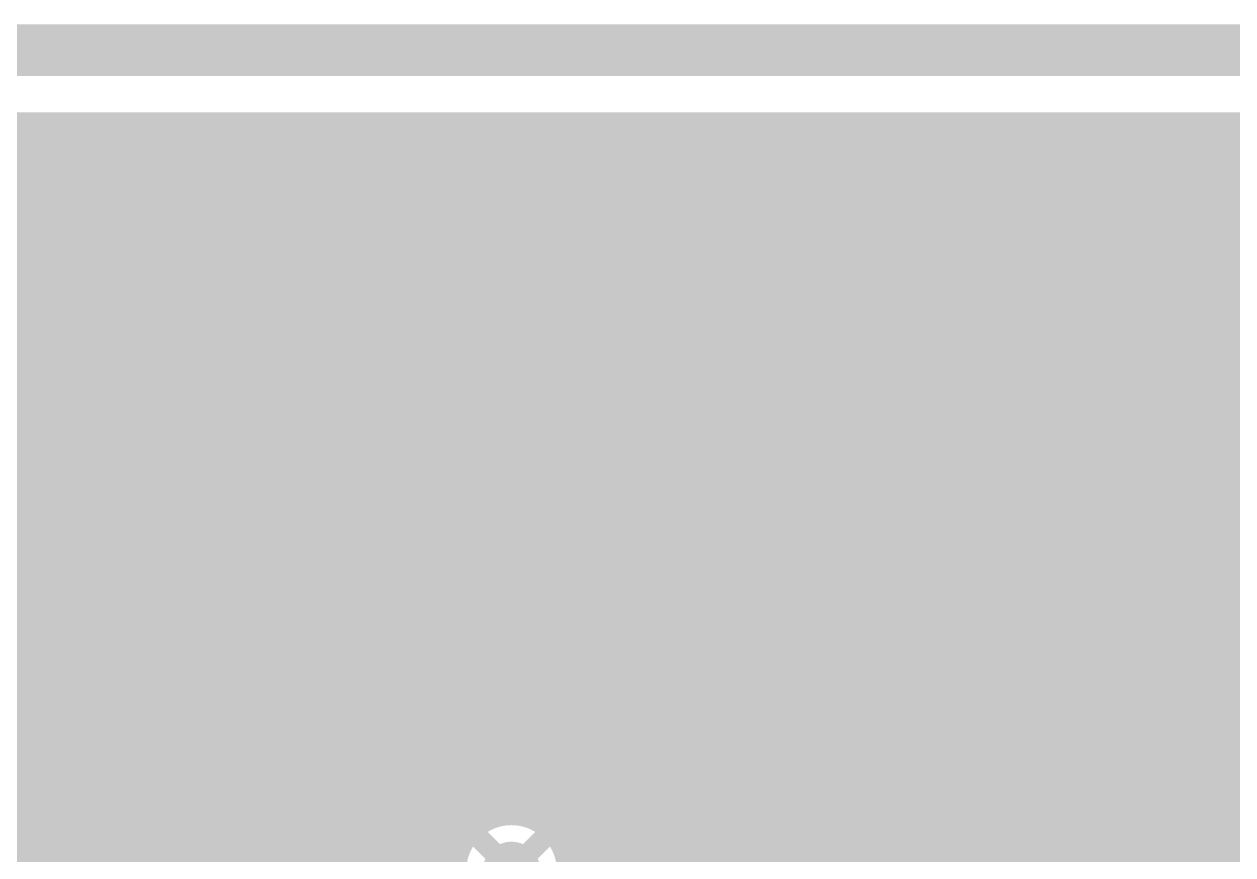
# Model space of a CAD drawing. Extents: x -5 to 112, y -62 to 71.
# Drawn here: x 28.33 to 43.12, y 61.28 to 71.44 of the extents above; entities that cross this region are included whole.
import ezdxf

# ---------------------------------------------------------------- set-up
doc = ezdxf.new("R2010")
doc.units = 0
doc.header["$MEASUREMENT"] = 0
doc.layers.get('0').update_dxf_attribs({"linetype": 'CONTINUOUS'})
for name, color, linetype in [('25-336-0_BOT', 7, 'CONTINUOUS'), ('25-336-0_DRD', 7, 'CONTINUOUS'), ('25-336-0_DRL', 2, 'CONTINUOUS'), ('25-336-0_IN1', 4, 'CONTINUOUS'), ('25-336-0_IN2', 3, 'CONTINUOUS'), ('25-336-0_SMT', 10, 'CONTINUOUS'), ('25-336-0_SPT', 14, 'CONTINUOUS'), ('25-336-0_SST', 9, 'CONTINUOUS'), ('25-336-0_TOP', 12, 'CONTINUOUS')]:
    doc.layers.add(name, color=color, linetype=linetype)

# ---------------------------------------------------------------- blocks, each defined once
blk = doc.blocks.new('ROUND_11')
at = {"const_width": 0.35052}
blk.add_lwpolyline([(-0.17526, 0, 1), (0.17526, 0, 1)], format="xyb", close=True, dxfattribs=at)
blk = doc.blocks.new('ROUND_68')
at = {"const_width": 0.35052}
blk.add_lwpolyline([(-0.17526, 0, 1), (0.17526, 0, 1)], format="xyb", close=True, dxfattribs=at)
blk = doc.blocks.new('RECTANGLE_2')
blk.add_solid([(0.4826, 0.4064), (0.4826, -0.4064), (-0.4826, 0.4064), (-0.4826, -0.4064)])
blk = doc.blocks.new('RECTANGLE_20')
blk.add_solid([(0.63627, 0.51308), (0.63627, -0.51308), (-0.63627, 0.51308), (-0.63627, -0.51308)])
blk = doc.blocks.new('RECTANGLE_41')
blk.add_solid([(0.508, 0.635), (0.508, -0.635), (-0.508, 0.635), (-0.508, -0.635)])

msp = doc.modelspace()

# ---------------------------------------------------------------- linework, layer by layer
at = {"layer": '25-336-0_BOT', "const_width": 0.254}
for points in [[(50.85588, 70.231), (-4.191, 70.231)], [(50.80508, 70.1802), (-4.191, 70.1802)], [(28.2702, 70.231), (28.2702, 55.92318)], [(28.4988, 70.231), (28.4988, 55.90032)], [(28.7274, 70.231), (28.7274, 55.78856)], [(28.956, 70.231), (28.956, 55.4863)], [(29.1846, 70.231), (29.1846, 54.4322)], [(29.4132, 70.231), (29.4132, 54.4322)], [(29.6418, 70.231), (29.6418, 54.4322)], [(29.8704, 70.231), (29.8704, 54.4322)], [(30.099, 70.231), (30.099, 54.4322)], [(30.3276, 70.231), (30.3276, 54.4322)], [(30.5562, 70.231), (30.5562, 54.4322)], [(30.7848, 70.231), (30.7848, 54.4322)], [(31.0134, 70.231), (31.0134, 54.4322)], [(31.242, 70.231), (31.242, 54.4322)], [(31.4706, 70.231), (31.4706, 54.4322)], [(31.6992, 70.231), (31.6992, 54.4322)], [(31.9278, 70.231), (31.9278, 54.4322)], [(32.1564, 70.231), (32.1564, 54.4322)], [(32.385, 70.231), (32.385, 54.4322)], [(32.6136, 70.231), (32.6136, 54.4322)], [(32.8422, 70.231), (32.8422, 54.4322)], [(33.0708, 70.231), (33.0708, 54.42966)], [(33.2994, 70.231), (33.2994, 54.33568)], [(33.528, 70.231), (33.528, 54.14772)], [(33.7566, 70.231), (33.7566, 61.50864)], [(33.9852, 70.231), (33.9852, 61.69406)], [(34.2138, 70.231), (34.2138, 61.76264)], [(34.4424, 70.231), (34.4424, 61.74994)], [(34.671, 70.231), (34.671, 61.65088)], [(34.8996, 70.231), (34.8996, 61.38672)], [(35.1282, 70.231), (35.1282, 34.4297)], [(35.3568, 70.231), (35.3568, 34.4297)], [(35.5854, 70.231), (35.5854, 38.80358)], [(35.814, 70.231), (35.814, 39.10584)], [(36.0426, 70.231), (36.0426, 39.2938)], [(36.2712, 70.231), (36.2712, 43.56608)], [(36.4998, 70.231), (36.4998, 43.77436)], [(36.7284, 70.231), (36.7284, 43.85056)], [(36.957, 70.231), (36.957, 43.84802)], [(37.1856, 70.231), (37.1856, 43.75912)], [(37.4142, 70.231), (37.4142, 43.6372)], [(37.6428, 70.231), (37.6428, 43.6372)], [(37.8714, 70.231), (37.8714, 43.6372)], [(38.1, 70.231), (38.1, 43.6372)], [(38.3286, 70.231), (38.3286, 43.6372)], [(38.5572, 70.231), (38.5572, 43.6372)], [(38.7858, 70.231), (38.7858, 43.60164)], [(39.0144, 70.231), (39.0144, 54.32552)], [(39.243, 70.231), (39.243, 57.66816)], [(39.4716, 70.231), (39.4716, 58.20664)], [(39.7002, 70.231), (39.7002, 58.39206)], [(39.9288, 70.231), (39.9288, 58.46064)], [(40.1574, 70.231), (40.1574, 58.44794)], [(40.386, 70.231), (40.386, 58.34888)], [(40.6146, 70.231), (40.6146, 58.08472)], [(40.8432, 70.231), (40.8432, 43.0022)], [(41.0718, 70.231), (41.0718, 43.0022)], [(41.3004, 70.231), (41.3004, 43.0022)], [(41.529, 70.231), (41.529, 43.75912)], [(41.7576, 70.231), (41.7576, 44.94276)], [(41.9862, 70.231), (41.9862, 45.17136)], [(42.2148, 70.231), (42.2148, 49.24298)], [(42.4434, 70.231), (42.4434, 56.54802)], [(42.672, 70.231), (42.672, 56.77916)], [(42.9006, 70.231), (42.9006, 57.00776)], [(43.1292, 70.231), (43.1292, 57.23636)], [(50.66792, 69.9516), (0.8382, 69.9516)], [(50.62728, 69.723), (1.5621, 69.723)], [(50.66792, 69.4944), (2.01676, 69.4944)], [(50.80508, 69.2658), (2.36474, 69.2658)], [(50.8508, 69.0372), (2.64922, 69.0372)], [(50.8508, 68.8086), (19.40052, 68.8086)], [(50.8508, 68.58), (19.55292, 68.58)], [(50.8508, 68.3514), (19.60118, 68.3514)], [(50.8508, 68.1228), (19.5707, 68.1228)], [(50.8508, 67.8942), (19.44878, 67.8942)], [(50.8508, 67.6656), (19.3802, 67.6656)], [(50.8508, 67.437), (19.3802, 67.437)], [(50.8508, 67.2084), (19.3802, 67.2084)], [(50.8508, 66.9798), (19.3802, 66.9798)], [(50.8508, 66.7512), (19.3802, 66.7512)], [(50.8508, 66.5226), (19.3802, 66.5226)], [(50.8508, 66.294), (19.3802, 66.294)], [(50.8508, 66.0654), (19.3802, 66.0654)], [(50.8508, 65.8368), (19.3802, 65.8368)], [(50.8508, 65.6082), (25.01392, 65.6082)], [(50.8508, 65.3796), (25.15108, 65.3796)], [(50.8508, 65.151), (25.19172, 65.151)], [(50.8508, 64.9224), (25.15108, 64.9224)], [(50.8508, 64.6938), (25.01392, 64.6938)], [(50.8508, 64.4652), (24.9682, 64.4652)], [(50.8508, 64.2366), (24.9682, 64.2366)], [(50.8508, 64.008), (24.9682, 64.008)], [(50.8508, 63.7794), (24.9682, 63.7794)], [(50.8508, 63.5508), (24.9682, 63.5508)], [(50.8508, 63.3222), (24.9682, 63.3222)], [(50.8508, 63.0936), (24.9682, 63.0936)], [(50.8508, 62.865), (24.9682, 62.865)], [(50.8508, 62.6364), (24.9682, 62.6364)], [(50.78222, 62.4078), (24.9682, 62.4078)], [(50.65776, 62.1792), (24.9682, 62.1792)], [(50.62728, 61.9506), (24.9682, 61.9506)], [(34.04616, 61.722), (24.9682, 61.722)], [(50.67808, 61.722), (34.5313, 61.722)], [(33.7439, 61.4934), (24.9682, 61.4934)], [(50.82794, 61.4934), (34.83356, 61.4934)], [(33.63214, 61.2648), (24.9682, 61.2648)], [(55.2958, 61.2648), (34.94532, 61.2648)]]:
    msp.add_lwpolyline(points, dxfattribs=at)
for points in [[(34.29, 61.76772, 0.4142136), (33.60928, 61.087)], [(34.97072, 61.087, 0.4142136), (34.29, 61.76772)]]:
    msp.add_lwpolyline(points, format="xyb", dxfattribs=at)
at = {"layer": '25-336-0_DRD'}
for points, const_width in [([(-5.08, 7.62), (-5.08, 71.12), (111.76, 71.12), (111.76, -5.08), (-5.08, -5.08), (-5.08, 7.62)], 0.635), ([(35.56, 62.357), (33.02, 59.817)], 0.254), ([(35.56, 59.817), (33.02, 62.357)], 0.254)]:
    msp.add_lwpolyline(points, dxfattribs=dict(at, const_width=const_width))
at = {"layer": '25-336-0_DRL', "const_width": 0.635}
msp.add_lwpolyline([(-5.08, 7.62), (-5.08, 71.12), (111.76, 71.12), (111.76, -5.08), (-5.08, -5.08), (-5.08, 7.62)], dxfattribs=at)
at = {"layer": '25-336-0_IN1', "const_width": 0.254}
for points in [[(50.63998, 69.85), (-3.937, 69.85)], [(28.2956, 69.85), (28.2956, 61.9252)], [(28.5242, 69.85), (28.5242, 61.9252)], [(28.7528, 69.85), (28.7528, 61.9252)], [(28.9814, 69.85), (28.9814, 61.9252)], [(29.21, 69.85), (29.21, 61.9252)], [(29.4386, 69.85), (29.4386, 61.9252)], [(29.6672, 69.85), (29.6672, 61.9252)], [(29.8958, 69.85), (29.8958, 61.9252)], [(30.1244, 69.85), (30.1244, 61.9252)], [(30.353, 69.85), (30.353, 61.9252)], [(30.5816, 69.85), (30.5816, 61.9252)], [(30.8102, 69.85), (30.8102, 61.9252)], [(31.0388, 69.85), (31.0388, 61.88964)], [(31.2674, 69.85), (31.2674, 61.67628)], [(31.496, 69.85), (31.496, 45.07992)], [(31.7246, 69.85), (31.7246, 45.12818)], [(31.9532, 69.85), (31.9532, 45.0977)], [(32.1818, 69.85), (32.1818, 44.97578)], [(32.4104, 69.85), (32.4104, 44.61002)], [(32.639, 69.85), (32.639, 50.9143)], [(32.8676, 69.85), (32.8676, 53.62702)], [(33.0962, 69.85), (33.0962, 53.99278)], [(33.3248, 69.85), (33.3248, 54.1147)], [(33.5534, 69.85), (33.5534, 54.14518)], [(33.782, 69.85), (33.782, 61.53912)], [(34.0106, 69.85), (34.0106, 61.70676)], [(34.2392, 69.85), (34.2392, 61.76518)], [(34.4678, 69.85), (34.4678, 61.74232)], [(34.6964, 69.85), (34.6964, 61.63056)], [(34.925, 69.85), (34.925, 61.3283)], [(35.1536, 69.85), (35.1536, 28.067)], [(35.3822, 69.85), (35.3822, 34.16808)], [(35.6108, 69.85), (35.6108, 38.84676)], [(35.8394, 69.85), (35.8394, 39.13124)], [(36.068, 69.85), (36.068, 39.30904)], [(36.2966, 69.85), (36.2966, 43.60164)], [(36.5252, 69.85), (36.5252, 43.78706)], [(36.7538, 69.85), (36.7538, 43.85564)], [(36.9824, 69.85), (36.9824, 43.84294)], [(37.211, 69.85), (37.211, 43.74388)], [(37.4396, 69.85), (37.4396, 43.47972)], [(37.6682, 69.85), (37.6682, 39.25824)], [(37.8968, 69.85), (37.8968, 39.0525)], [(38.1254, 69.85), (38.1254, 38.70452)], [(38.354, 69.85), (38.354, 28.56992)], [(38.5826, 69.85), (38.5826, 28.41752)], [(38.8112, 69.85), (38.8112, 28.067)], [(39.0398, 69.85), (39.0398, 54.35092)], [(39.2684, 69.85), (39.2684, 54.48808)], [(39.497, 69.85), (39.497, 58.23712)], [(39.7256, 69.85), (39.7256, 58.40476)], [(39.9542, 69.85), (39.9542, 58.46318)], [(40.1828, 69.85), (40.1828, 58.44032)], [(40.4114, 69.85), (40.4114, 58.32856)], [(40.64, 69.85), (40.64, 58.0263)], [(40.8686, 69.85), (40.8686, 28.067)], [(41.0972, 69.85), (41.0972, 28.067)], [(41.3258, 69.85), (41.3258, 28.067)], [(41.5544, 69.85), (41.5544, 43.78452)], [(41.783, 69.85), (41.783, 43.93692)], [(42.0116, 69.85), (42.0116, 43.98518)], [(42.2402, 69.85), (42.2402, 49.28108)], [(42.4688, 69.85), (42.4688, 49.48936)], [(42.6974, 69.85), (42.6974, 49.56556)], [(42.926, 69.85), (42.926, 49.56302)], [(43.1546, 69.85), (43.1546, 49.47412)], [(50.62728, 69.723), (-3.937, 69.723)], [(50.66792, 69.4944), (-3.937, 69.4944)], [(50.80508, 69.2658), (-3.937, 69.2658)], [(59.73064, 69.0372), (-3.937, 69.0372)], [(59.6519, 68.8086), (19.40052, 68.8086)], [(59.65698, 68.58), (19.55292, 68.58)], [(59.74588, 68.3514), (19.60118, 68.3514)], [(59.97702, 68.1228), (19.5707, 68.1228)], [(99.441, 67.8942), (19.44878, 67.8942)], [(83.86572, 67.6656), (19.08302, 67.6656)], [(83.5914, 67.437), (17.20596, 67.437)], [(83.43138, 67.2084), (17.20596, 67.2084)], [(83.33994, 66.9798), (17.20596, 66.9798)], [(83.29676, 66.7512), (17.20596, 66.7512)], [(83.30184, 66.5226), (17.20596, 66.5226)], [(83.3501, 66.294), (17.20596, 66.294)], [(83.4517, 66.0654), (17.20596, 66.0654)], [(83.62188, 65.8368), (16.67002, 65.8368)], [(83.92922, 65.6082), (25.01392, 65.6082)], [(99.441, 65.3796), (25.15108, 65.3796)], [(83.84286, 65.151), (25.19172, 65.151)], [(83.5787, 64.9224), (25.15108, 64.9224)], [(60.06338, 64.6938), (25.01392, 64.6938)], [(59.85764, 64.4652), (17.1704, 64.4652)], [(59.7789, 64.2366), (17.0942, 64.2366)], [(59.78398, 64.008), (16.96466, 64.008)], [(59.87288, 63.7794), (16.76146, 63.7794)], [(60.10402, 63.5508), (16.40586, 63.5508)], [(54.74208, 63.3222), (-3.937, 63.3222)], [(54.60492, 63.0936), (-3.937, 63.0936)], [(54.56428, 62.865), (-3.937, 62.865)], [(51.14544, 62.6364), (-3.937, 62.6364)], [(50.78222, 62.4078), (-3.937, 62.4078)], [(50.65776, 62.1792), (23.10892, 62.1792)], [(50.62728, 61.9506), (23.24608, 61.9506)], [(30.861, 61.9252), (23.2537, 61.9252)], [(34.04616, 61.722), (31.23946, 61.722)], [(50.67808, 61.722), (34.5313, 61.722)], [(30.861, 61.468), (23.23592, 61.468)], [(28.2702, 61.468), (28.2702, 45.55236)], [(28.4988, 61.468), (28.4988, 60.19292)], [(28.7274, 61.468), (28.7274, 60.33008)], [(28.956, 61.468), (28.956, 60.37072)], [(29.1846, 61.468), (29.1846, 60.33008)], [(29.4132, 61.468), (29.4132, 60.19292)], [(29.6418, 61.468), (29.6418, 41.021)], [(29.8704, 61.468), (29.8704, 41.95572)], [(30.099, 61.468), (30.099, 42.21988)], [(30.3276, 61.468), (30.3276, 56.73852)], [(30.5562, 61.468), (30.5562, 57.00268)], [(30.7848, 61.468), (30.7848, 57.10174)], [(30.861, 61.468), (30.861, 57.11444)], [(33.7439, 61.4934), (31.3182, 61.4934)], [(31.3182, 61.468), (31.3182, 44.97578)], [(50.82794, 61.4934), (34.83356, 61.4934)], [(30.861, 61.3664), (23.18512, 61.3664)], [(33.63214, 61.2648), (31.3182, 61.2648)], [(99.441, 61.2648), (34.94532, 61.2648)]]:
    msp.add_lwpolyline(points, dxfattribs=at)
for points in [[(31.3182, 61.468, 0.4142136), (30.861, 61.9252)], [(34.29, 61.76772, 0.4142136), (33.60928, 61.087)], [(34.97072, 61.087, 0.4142136), (34.29, 61.76772)]]:
    msp.add_lwpolyline(points, format="xyb", dxfattribs=at)
at = {"layer": '25-336-0_IN2', "const_width": 0.254}
for points in [[(50.63998, 69.85), (-3.937, 69.85)], [(28.2956, 69.85), (28.2956, 55.92318)], [(28.5242, 69.85), (28.5242, 55.8927)], [(28.7528, 69.85), (28.7528, 55.77078)], [(28.9814, 69.85), (28.9814, 55.40502)], [(29.21, 69.85), (29.21, 28.067)], [(29.4386, 69.85), (29.4386, 28.067)], [(29.6672, 69.85), (29.6672, 28.067)], [(29.8958, 69.85), (29.8958, 42.00398)], [(30.1244, 69.85), (30.1244, 42.23512)], [(30.353, 69.85), (30.353, 42.32402)], [(30.5816, 69.85), (30.5816, 42.32656)], [(30.8102, 69.85), (30.8102, 42.25036)], [(31.0388, 69.85), (31.0388, 42.04208)], [(31.2674, 69.85), (31.2674, 44.92752)], [(31.496, 69.85), (31.496, 45.07992)], [(31.7246, 69.85), (31.7246, 45.12818)], [(31.9532, 69.85), (31.9532, 45.0977)], [(32.1818, 69.85), (32.1818, 44.97578)], [(32.4104, 69.85), (32.4104, 44.61002)], [(32.639, 69.85), (32.639, 50.9143)], [(32.8676, 69.85), (32.8676, 53.62702)], [(33.0962, 69.85), (33.0962, 53.99278)], [(33.3248, 69.85), (33.3248, 54.1147)], [(33.5534, 69.85), (33.5534, 54.14518)], [(33.782, 69.85), (33.782, 61.53912)], [(34.0106, 69.85), (34.0106, 61.70676)], [(34.2392, 69.85), (34.2392, 61.76518)], [(34.4678, 69.85), (34.4678, 61.74232)], [(34.6964, 69.85), (34.6964, 61.63056)], [(34.925, 69.85), (34.925, 61.3283)], [(35.1536, 69.85), (35.1536, 28.067)], [(35.3822, 69.85), (35.3822, 34.16808)], [(35.6108, 69.85), (35.6108, 38.84676)], [(35.8394, 69.85), (35.8394, 39.13124)], [(36.068, 69.85), (36.068, 39.30904)], [(36.2966, 69.85), (36.2966, 43.60164)], [(36.5252, 69.85), (36.5252, 43.78706)], [(36.7538, 69.85), (36.7538, 43.85564)], [(36.9824, 69.85), (36.9824, 43.84294)], [(37.211, 69.85), (37.211, 43.74388)], [(37.4396, 69.85), (37.4396, 43.47972)], [(37.6682, 69.85), (37.6682, 39.25824)], [(37.8968, 69.85), (37.8968, 39.0525)], [(38.1254, 69.85), (38.1254, 38.70452)], [(38.354, 69.85), (38.354, 28.56992)], [(38.5826, 69.85), (38.5826, 28.41752)], [(38.8112, 69.85), (38.8112, 28.067)], [(39.0398, 69.85), (39.0398, 54.35092)], [(39.2684, 69.85), (39.2684, 54.48808)], [(39.497, 69.85), (39.497, 58.23712)], [(39.7256, 69.85), (39.7256, 58.40476)], [(39.9542, 69.85), (39.9542, 58.46318)], [(40.1828, 69.85), (40.1828, 58.44032)], [(40.4114, 69.85), (40.4114, 58.32856)], [(40.64, 69.85), (40.64, 58.0263)], [(40.8686, 69.85), (40.8686, 28.067)], [(41.0972, 69.85), (41.0972, 28.067)], [(41.3258, 69.85), (41.3258, 28.067)], [(41.5544, 69.85), (41.5544, 43.78452)], [(41.783, 69.85), (41.783, 43.93692)], [(42.0116, 69.85), (42.0116, 43.98518)], [(42.2402, 69.85), (42.2402, 49.28108)], [(42.4688, 69.85), (42.4688, 49.48936)], [(42.6974, 69.85), (42.6974, 49.56556)], [(42.926, 69.85), (42.926, 49.56302)], [(43.1546, 69.85), (43.1546, 49.47412)], [(50.62728, 69.723), (-3.937, 69.723)], [(50.66792, 69.4944), (-3.937, 69.4944)], [(50.80508, 69.2658), (-3.937, 69.2658)], [(59.73064, 69.0372), (-3.937, 69.0372)], [(59.6519, 68.8086), (19.40052, 68.8086)], [(59.65698, 68.58), (19.55292, 68.58)], [(59.74588, 68.3514), (19.60118, 68.3514)], [(59.97702, 68.1228), (19.5707, 68.1228)], [(99.441, 67.8942), (19.44878, 67.8942)], [(83.86572, 67.6656), (19.08302, 67.6656)], [(83.5914, 67.437), (17.20596, 67.437)], [(83.43138, 67.2084), (17.20596, 67.2084)], [(83.33994, 66.9798), (17.20596, 66.9798)], [(83.29676, 66.7512), (17.20596, 66.7512)], [(83.30184, 66.5226), (17.20596, 66.5226)], [(83.3501, 66.294), (17.20596, 66.294)], [(83.4517, 66.0654), (17.20596, 66.0654)], [(83.62188, 65.8368), (16.67002, 65.8368)], [(83.92922, 65.6082), (25.01392, 65.6082)], [(99.441, 65.3796), (25.15108, 65.3796)], [(83.84286, 65.151), (25.19172, 65.151)], [(83.5787, 64.9224), (25.15108, 64.9224)], [(60.06338, 64.6938), (25.01392, 64.6938)], [(59.85764, 64.4652), (17.1704, 64.4652)], [(59.7789, 64.2366), (17.0942, 64.2366)], [(59.78398, 64.008), (16.96466, 64.008)], [(59.87288, 63.7794), (16.76146, 63.7794)], [(60.10402, 63.5508), (16.40586, 63.5508)], [(54.74208, 63.3222), (-3.937, 63.3222)], [(54.60492, 63.0936), (-3.937, 63.0936)], [(54.56428, 62.865), (-3.937, 62.865)], [(51.14544, 62.6364), (-3.937, 62.6364)], [(50.78222, 62.4078), (-3.937, 62.4078)], [(50.65776, 62.1792), (23.10892, 62.1792)], [(50.62728, 61.9506), (23.24608, 61.9506)], [(34.04616, 61.722), (23.28672, 61.722)], [(50.67808, 61.722), (34.5313, 61.722)], [(33.7439, 61.4934), (23.24608, 61.4934)], [(50.82794, 61.4934), (34.83356, 61.4934)], [(33.63214, 61.2648), (23.10892, 61.2648)], [(99.441, 61.2648), (34.94532, 61.2648)]]:
    msp.add_lwpolyline(points, dxfattribs=at)
for points in [[(34.29, 61.76772, 0.4142136), (33.60928, 61.087)], [(34.97072, 61.087, 0.4142136), (34.29, 61.76772)]]:
    msp.add_lwpolyline(points, format="xyb", dxfattribs=at)
at = {"layer": '25-336-0_SST', "const_width": 0.1524}
for points in [[(27.9654, 69.90334), (27.9654, 69.54774), (28.13558, 69.42836), (28.30576, 69.42836), (28.4734, 69.54774), (28.4734, 69.90334), (27.4574, 69.90334)], [(32.4104, 70.03034), (32.4104, 69.67474), (32.58058, 69.55536), (32.75076, 69.55536), (32.9184, 69.67474), (32.9184, 70.03034), (31.9024, 70.03034)], [(36.8554, 70.03034), (36.8554, 69.67474), (37.02558, 69.55536), (37.19576, 69.55536), (37.3634, 69.67474), (37.3634, 70.03034), (36.3474, 70.03034)], [(41.1734, 70.03034), (41.1734, 69.67474), (41.34358, 69.55536), (41.51376, 69.55536), (41.6814, 69.67474), (41.6814, 70.03034), (40.6654, 70.03034)], [(29.90596, 69.60362), (29.90596, 69.24802), (30.24378, 69.13118), (30.58414, 69.13118), (30.92196, 69.24802), (30.92196, 69.60362)], [(32.4104, 69.73316), (31.9024, 69.55536)], [(34.22396, 69.73062), (34.22396, 69.37502), (34.56178, 69.25818), (34.90214, 69.25818), (35.23996, 69.37502), (35.23996, 69.73062)], [(34.22396, 69.6722), (35.23996, 69.6722)], [(36.8554, 69.73316), (36.3474, 69.55536)], [(38.92296, 69.60362), (38.92296, 69.24802), (39.26078, 69.13118), (39.60114, 69.13118), (39.93896, 69.24802), (39.93896, 69.60362)], [(41.1734, 69.73316), (40.6654, 69.55536)], [(43.11396, 69.60362), (43.11396, 69.24802), (43.45178, 69.13118), (43.79214, 69.13118), (44.12996, 69.24802), (44.12996, 69.60362)], [(29.90596, 69.5452), (30.92196, 69.5452)], [(38.92296, 69.5452), (39.93896, 69.5452)], [(43.11396, 69.5452), (44.12996, 69.5452)], [(32.07258, 69.19214), (31.9024, 69.13372), (31.9024, 68.77812), (32.07258, 68.71716), (32.4104, 68.71716), (32.58058, 68.83654), (32.58058, 69.19214), (32.9184, 69.19214), (32.9184, 68.71716)], [(36.51758, 69.19214), (36.3474, 69.13372), (36.3474, 68.77812), (36.51758, 68.71716), (36.8554, 68.71716), (37.02558, 68.83654), (37.02558, 69.19214), (37.3634, 69.19214), (37.3634, 68.71716)], [(40.83558, 69.19214), (40.6654, 69.13372), (40.6654, 68.77812), (40.83558, 68.71716), (41.1734, 68.71716), (41.34358, 68.83654), (41.34358, 69.19214), (41.6814, 69.19214), (41.6814, 68.71716)], [(27.62758, 69.06514), (27.4574, 69.00672), (27.4574, 68.65112), (27.62758, 68.59016), (27.9654, 68.59016), (28.13558, 68.70954), (28.13558, 69.06514), (28.4734, 69.06514), (28.4734, 68.59016)], [(34.22396, 68.4784), (34.22396, 68.89242), (35.23996, 68.89242)], [(29.90596, 68.3514), (29.90596, 68.76542), (30.92196, 68.76542)], [(38.92296, 68.3514), (38.92296, 68.76542), (39.93896, 68.76542)], [(43.11396, 68.3514), (43.11396, 68.76542), (44.12996, 68.76542)], [(32.07258, 68.35394), (31.9024, 68.23456), (31.9024, 67.99834), (32.07258, 67.87896), (32.24276, 67.87896), (32.58058, 68.11772), (32.9184, 67.87896), (32.9184, 68.35394)], [(36.68776, 67.87896), (36.68776, 68.35394), (37.3634, 68.11772), (37.3634, 67.99834), (36.3474, 67.99834)], [(40.83558, 68.35394), (40.6654, 68.29552), (40.6654, 67.93992), (40.83558, 67.87896), (41.1734, 67.87896), (41.34358, 67.99834), (41.34358, 68.35394), (41.6814, 68.35394), (41.6814, 67.87896)], [(34.39414, 68.11518), (34.22396, 68.05422), (34.22396, 67.69862), (34.39414, 67.6402), (34.73196, 67.6402), (34.90214, 67.75958), (34.90214, 68.11518), (35.23996, 68.11518), (35.23996, 67.6402)], [(27.4574, 67.99072), (28.4734, 67.99072), (28.30576, 68.10756)], [(30.24378, 67.5132), (30.24378, 67.98818), (30.92196, 67.74942), (30.92196, 67.63258), (29.90596, 67.63258)], [(39.43096, 67.92722), (39.43096, 67.57162), (39.26078, 67.5132), (39.09314, 67.5132), (38.92296, 67.57162), (38.92296, 67.92722), (39.09314, 67.98818), (39.26078, 67.98818), (39.93896, 67.74942)], [(43.11396, 67.8688), (44.12996, 67.5132), (44.12996, 67.98818)], [(27.1145, 67.5005), (27.1145, 64.5795), (28.7528, 64.5795), (28.7528, 67.5005), (27.1145, 67.5005)], [(31.5595, 67.5005), (31.5595, 64.5795), (33.1978, 64.5795), (33.1978, 67.5005), (31.5595, 67.5005)], [(36.0045, 67.5005), (36.0045, 64.5795), (37.6428, 64.5795), (37.6428, 67.5005), (36.0045, 67.5005)], [(40.4495, 67.5005), (40.4495, 64.5795), (42.0878, 64.5795), (42.0878, 67.5005), (40.4495, 67.5005)], [(31.115, 63.627), (29.845, 63.627), (29.591, 63.881), (29.591, 67.183), (31.369, 67.183), (31.369, 63.881), (31.115, 63.627)], [(35.56, 63.627), (34.29, 63.627), (34.036, 63.881), (34.036, 67.183), (35.814, 67.183), (35.814, 63.881), (35.56, 63.627)], [(40.005, 63.627), (38.735, 63.627), (38.481, 63.881), (38.481, 67.183), (40.259, 67.183), (40.259, 63.881), (40.005, 63.627)], [(44.45, 63.627), (43.18, 63.627), (42.926, 63.881), (42.926, 67.183), (44.704, 67.183), (44.704, 63.881), (44.45, 63.627)], [(31.369, 65.151), (29.591, 65.151)], [(35.814, 65.151), (34.036, 65.151)], [(40.259, 65.151), (38.481, 65.151)], [(44.704, 65.151), (42.926, 65.151)], [(28.22702, 63.90386), (28.58262, 63.90386), (28.64358, 63.73368), (28.64358, 63.56604), (28.58262, 63.39586), (28.22702, 63.39586), (28.1686, 63.56604), (28.1686, 63.73368), (28.40482, 64.41186)], [(24.638, 58.674), (28.702, 58.674), (28.702, 63.246), (26.924, 63.246), (26.67, 62.992), (26.416, 63.246), (24.638, 63.246), (24.638, 58.674)], [(29.083, 58.674), (33.147, 58.674), (33.147, 63.246), (31.369, 63.246), (31.115, 62.992), (30.861, 63.246), (29.083, 63.246), (29.083, 58.674)], [(33.528, 58.674), (37.592, 58.674), (37.592, 63.246), (35.814, 63.246), (35.56, 62.992), (35.306, 63.246), (33.528, 63.246), (33.528, 58.674)], [(37.973, 58.674), (42.037, 58.674), (42.037, 63.246), (40.259, 63.246), (40.005, 62.992), (39.751, 63.246), (37.973, 63.246), (37.973, 58.674)], [(42.418, 58.674), (46.482, 58.674), (46.482, 63.246), (44.704, 63.246), (44.45, 62.992), (44.196, 63.246), (42.418, 63.246), (42.418, 58.674)]]:
    msp.add_lwpolyline(points, dxfattribs=at)
at = {"layer": '25-336-0_TOP'}
for points, const_width in [([(18.923, 68.326), (19.431, 67.818), (26.416, 67.818), (28.067, 69.469), (51.054, 69.469), (51.308, 69.723)], 0.254), ([(27.94, 66.7512), (27.94, 68.199), (28.448, 68.707), (32.385, 68.707), (32.385, 66.7512)], 0.635), ([(32.385, 66.7512), (32.385, 68.707), (36.83, 68.707), (36.83, 66.7512)], 0.635), ([(36.83, 66.7512), (36.83, 68.707), (41.275, 68.707), (41.275, 66.7512)], 0.635), ([(41.275, 66.7512), (41.275, 68.707), (45.72, 68.707), (45.72, 66.7512)], 0.635), ([(28.7147, 68.0593), (28.5877, 67.92976)], 0.254), ([(31.7373, 68.0593), (28.7147, 68.0593)], 0.254), ([(28.7528, 68.0593), (28.7528, 61.4172)], 0.254), ([(28.9814, 68.0593), (28.9814, 61.4172)], 0.254), ([(29.21, 68.0593), (29.21, 61.33846)], 0.254), ([(29.4386, 68.0593), (29.4386, 61.12256)], 0.254), ([(29.6672, 68.0593), (29.6672, 67.26428)], 0.254), ([(29.8958, 68.0593), (29.8958, 67.26428)], 0.254), ([(30.1244, 68.0593), (30.1244, 67.26428)], 0.254), ([(30.353, 68.0593), (30.353, 67.26428)], 0.254), ([(30.5816, 68.0593), (30.5816, 67.26428)], 0.254), ([(30.8102, 68.0593), (30.8102, 67.26428)], 0.254), ([(31.0388, 68.0593), (31.0388, 67.26428)], 0.254), ([(31.2674, 68.0593), (31.2674, 67.26428)], 0.254), ([(31.496, 68.0593), (31.496, 66.5734)], 0.254), ([(31.7246, 68.0593), (31.7246, 67.4878)], 0.254), ([(31.7373, 68.0593), (31.7373, 67.4878)], 0.254), ([(33.0327, 68.0593), (33.0327, 67.4878)], 0.254), ([(33.0327, 68.0593), (33.0327, 67.4878)], 0.254), ([(36.1823, 68.0593), (33.0327, 68.0593)], 0.254), ([(33.0962, 68.0593), (33.0962, 67.4878)], 0.254), ([(33.3248, 68.0593), (33.3248, 57.54116)], 0.254), ([(33.5534, 68.0593), (33.5534, 58.5978)], 0.254), ([(33.782, 68.0593), (33.782, 61.53912)], 0.254), ([(34.0106, 68.0593), (34.0106, 67.26428)], 0.254), ([(34.2392, 68.0593), (34.2392, 67.26428)], 0.254), ([(34.4678, 68.0593), (34.4678, 67.26428)], 0.254), ([(34.6964, 68.0593), (34.6964, 67.26428)], 0.254), ([(34.925, 68.0593), (34.925, 67.26428)], 0.254), ([(35.1536, 68.0593), (35.1536, 67.26428)], 0.254), ([(35.3822, 68.0593), (35.3822, 67.26428)], 0.254), ([(35.6108, 68.0593), (35.6108, 67.26428)], 0.254), ([(35.8394, 68.0593), (35.8394, 67.26428)], 0.254), ([(36.068, 68.0593), (36.068, 67.4878)], 0.254), ([(36.1823, 68.0593), (36.1823, 67.4878)], 0.254), ([(36.1823, 68.0593), (36.1823, 67.4878)], 0.254), ([(28.5877, 67.92976), (28.5877, 67.4878)], 0.254), ([(31.7373, 67.8434), (28.5877, 67.8434)], 0.254), ([(36.1823, 67.8434), (33.0327, 67.8434)], 0.254), ([(31.7373, 67.6148), (28.5877, 67.6148)], 0.254), ([(36.1823, 67.6148), (33.0327, 67.6148)], 0.254), ([(28.7528, 67.4878), (28.5877, 67.4878)], 0.254), ([(28.7528, 67.4878), (28.7528, 66.0654)], 0.254), ([(31.5722, 67.4878), (31.5722, 66.4972)], 0.254), ([(31.7373, 67.4878), (31.5722, 67.4878)], 0.254), ([(33.1978, 67.4878), (33.0327, 67.4878)], 0.254), ([(33.1978, 67.4878), (33.1978, 66.0654)], 0.254), ([(36.0172, 67.4878), (36.0172, 66.4972)], 0.254), ([(36.1823, 67.4878), (36.0172, 67.4878)], 0.254), ([(31.5722, 67.3862), (28.7528, 67.3862)], 0.254), ([(36.0172, 67.3862), (33.1978, 67.3862)], 0.254), ([(29.51226, 67.26428), (29.51226, 65.57772)], 0.254), ([(31.44774, 67.26428), (29.51226, 67.26428)], 0.254), ([(31.44774, 67.26428), (31.44774, 66.6242)], 0.254), ([(33.95726, 67.26428), (33.95726, 65.57772)], 0.254), ([(35.89274, 67.26428), (33.95726, 67.26428)], 0.254), ([(35.89274, 67.26428), (35.89274, 66.6242)], 0.254), ([(29.51226, 67.1576), (28.7528, 67.1576)], 0.254), ([(31.5722, 67.1576), (31.44774, 67.1576)], 0.254), ([(33.95726, 67.1576), (33.1978, 67.1576)], 0.254), ([(36.0172, 67.1576), (35.89274, 67.1576)], 0.254), ([(29.51226, 66.929), (28.7528, 66.929)], 0.254), ([(31.5722, 66.929), (31.44774, 66.929)], 0.254), ([(33.95726, 66.929), (33.1978, 66.929)], 0.254), ([(36.0172, 66.929), (35.89274, 66.929)], 0.254), ([(29.51226, 66.7004), (28.7528, 66.7004)], 0.254), ([(32.385, 65.3288), (31.8262, 65.3288), (30.734, 66.421), (30.48, 66.421)], 0.635), ([(31.5722, 66.7004), (31.44774, 66.7004)], 0.254), ([(31.44774, 66.6242), (31.5722, 66.4972)], 0.254), ([(33.95726, 66.7004), (33.1978, 66.7004)], 0.254), ([(36.83, 65.3288), (36.2712, 65.3288), (35.179, 66.421), (34.925, 66.421)], 0.635), ([(36.0172, 66.7004), (35.89274, 66.7004)], 0.254), ([(35.89274, 66.6242), (36.0172, 66.4972)], 0.254), ([(41.275, 65.3288), (40.5892, 65.3288), (39.497, 66.421), (39.37, 66.421)], 0.635), ([(29.51226, 66.4718), (28.7528, 66.4718)], 0.254), ([(33.95726, 66.4718), (33.1978, 66.4718)], 0.254), ([(29.51226, 66.2432), (28.7528, 66.2432)], 0.254), ([(33.95726, 66.2432), (33.1978, 66.2432)], 0.254), ([(28.7528, 66.0146), (28.7528, 64.5922)], 0.254), ([(29.51226, 66.0146), (28.7528, 66.0146)], 0.254), ([(33.1978, 66.0654), (33.1978, 66.0146)], 0.254), ([(33.1978, 66.0146), (33.1978, 64.5922)], 0.254), ([(33.95726, 66.0146), (33.1978, 66.0146)], 0.254), ([(29.51226, 65.786), (28.7528, 65.786)], 0.254), ([(33.95726, 65.786), (33.1978, 65.786)], 0.254), ([(30.68066, 65.5574), (28.7528, 65.5574)], 0.254), ([(30.66034, 65.57772), (29.51226, 65.57772)], 0.254), ([(29.6672, 65.57772), (29.6672, 65.23228)], 0.254), ([(29.8958, 65.57772), (29.8958, 65.23228)], 0.254), ([(30.1244, 65.57772), (30.1244, 65.23228)], 0.254), ([(30.353, 65.57772), (30.353, 65.23228)], 0.254), ([(30.5816, 65.57772), (30.5816, 65.23228)], 0.254), ([(30.66034, 65.57772), (31.00578, 65.23228)], 0.254), ([(35.12566, 65.5574), (33.1978, 65.5574)], 0.254), ([(35.10534, 65.57772), (33.95726, 65.57772)], 0.254), ([(34.0106, 65.57772), (34.0106, 65.23228)], 0.254), ([(34.2392, 65.57772), (34.2392, 65.23228)], 0.254), ([(34.4678, 65.57772), (34.4678, 65.23228)], 0.254), ([(34.6964, 65.57772), (34.6964, 65.23228)], 0.254), ([(34.925, 65.57772), (34.925, 65.23228)], 0.254), ([(35.10534, 65.57772), (35.45078, 65.23228)], 0.254), ([(30.8102, 65.42786), (30.8102, 65.23228)], 0.254), ([(35.1536, 65.52946), (35.1536, 65.23228)], 0.254), ([(30.90926, 65.3288), (28.7528, 65.3288)], 0.254), ([(35.35426, 65.3288), (33.1978, 65.3288)], 0.254), ([(35.3822, 65.30086), (35.3822, 65.23228)], 0.254), ([(29.51226, 65.1002), (28.7528, 65.1002)], 0.254), ([(31.00578, 65.23228), (29.51226, 65.23228)], 0.254), ([(29.51226, 65.23228), (29.51226, 63.54572)], 0.254), ([(33.95726, 65.1002), (33.1978, 65.1002)], 0.254), ([(33.95726, 65.23228), (33.95726, 63.54572)], 0.254), ([(35.45078, 65.23228), (33.95726, 65.23228)], 0.254), ([(29.51226, 64.8716), (28.7528, 64.8716)], 0.254), ([(31.44774, 64.80302), (31.44774, 63.54572)], 0.254), ([(33.95726, 64.8716), (33.1978, 64.8716)], 0.254), ([(31.496, 64.77), (31.496, 63.0682)], 0.254), ([(31.5722, 64.7319), (31.5722, 64.5922)], 0.254), ([(28.7528, 64.5922), (27.1272, 64.5922)], 0.254), ([(28.2956, 64.5922), (28.2956, 61.4172)], 0.254), ([(28.5242, 64.5922), (28.5242, 61.4172)], 0.254), ([(29.51226, 64.643), (28.7528, 64.643)], 0.254), ([(30.48, 64.389), (30.48, 62.738), (31.115, 62.103)], 0.635), ([(31.5722, 64.643), (31.44774, 64.643)], 0.254), ([(33.1978, 64.5922), (31.5722, 64.5922)], 0.254), ([(31.7246, 64.5922), (31.7246, 63.0682)], 0.254), ([(31.9532, 64.5922), (31.9532, 60.7822)], 0.254), ([(32.1818, 64.5922), (32.1818, 60.7822)], 0.254), ([(32.4104, 64.5922), (32.4104, 60.7822)], 0.254), ([(32.639, 64.5922), (32.639, 60.7822)], 0.254), ([(32.8676, 64.5922), (32.8676, 60.7822)], 0.254), ([(33.0962, 64.5922), (33.0962, 57.31256)], 0.254), ([(33.95726, 64.643), (33.1978, 64.643)], 0.254), ([(34.925, 64.389), (34.925, 62.738), (35.56, 62.103)], 0.635), ([(39.37, 64.389), (39.37, 62.738), (40.005, 62.103)], 0.635), ([(29.51226, 64.4144), (27.00274, 64.4144)], 0.254), ([(33.95726, 64.4144), (31.44774, 64.4144)], 0.254), ([(29.51226, 64.1858), (27.00274, 64.1858)], 0.254), ([(33.95726, 64.1858), (31.44774, 64.1858)], 0.254), ([(29.51226, 63.9572), (27.00274, 63.9572)], 0.254), ([(33.95726, 63.9572), (31.44774, 63.9572)], 0.254), ([(29.51226, 63.7286), (27.00274, 63.7286)], 0.254), ([(33.95726, 63.7286), (31.44774, 63.7286)], 0.254), ([(29.8323, 63.5), (26.6827, 63.5)], 0.254), ([(29.8323, 63.54572), (29.51226, 63.54572)], 0.254), ([(29.6672, 63.54572), (29.6672, 60.89396)], 0.254), ([(29.8323, 63.54572), (29.8323, 62.738)], 0.254), ([(31.1277, 63.54572), (31.1277, 63.0682)], 0.254), ([(31.44774, 63.54572), (31.1277, 63.54572)], 0.254), ([(34.2773, 63.5), (31.1277, 63.5)], 0.254), ([(31.2674, 63.54572), (31.2674, 63.0682)], 0.254), ([(34.2773, 63.54572), (33.95726, 63.54572)], 0.254), ([(34.0106, 63.54572), (34.0106, 61.70676)], 0.254), ([(34.2392, 63.54572), (34.2392, 61.76518)], 0.254), ([(34.2773, 63.54572), (34.2773, 62.738)], 0.254), ([(29.8323, 63.2714), (26.6827, 63.2714)], 0.254), ([(34.2773, 63.2714), (31.1277, 63.2714)], 0.254), ([(29.8323, 63.0428), (27.5082, 63.0428)], 0.254), ([(31.9532, 63.0682), (31.1277, 63.0682)], 0.254), ([(31.9532, 63.0682), (31.9532, 61.1378)], 0.254), ([(34.2773, 63.0428), (31.9532, 63.0428)], 0.254), ([(29.8323, 62.8142), (27.5082, 62.8142)], 0.254), ([(34.2773, 62.8142), (31.9532, 62.8142)], 0.254), ([(29.85008, 62.5856), (27.5082, 62.5856)], 0.254), ([(34.29508, 62.5856), (31.9532, 62.5856)], 0.254), ([(29.8958, 62.4586), (29.8958, 60.7822)], 0.254), ([(29.95676, 62.357), (27.5082, 62.357)], 0.254), ([(34.40176, 62.357), (31.9532, 62.357)], 0.254), ([(30.02788, 62.27318), (30.2768, 62.02426)], 0.254), ([(30.1244, 62.17666), (30.1244, 60.7822)], 0.254), ([(34.4678, 62.27826), (34.4678, 61.74232)], 0.254), ([(34.47288, 62.27318), (34.7218, 62.02426)], 0.254), ([(30.17266, 62.1284), (27.5082, 62.1284)], 0.254), ([(30.2768, 62.02426), (30.2768, 61.1378)], 0.254), ([(34.61766, 62.1284), (31.9532, 62.1284)], 0.254), ([(34.6964, 62.04966), (34.6964, 61.63056)], 0.254), ([(34.7218, 62.02426), (34.7218, 61.61278)], 0.254), ([(30.2768, 61.8998), (27.5082, 61.8998)], 0.254), ([(34.7218, 61.8998), (31.9532, 61.8998)], 0.254), ([(30.2768, 61.6712), (27.5082, 61.6712)], 0.254), ([(33.94202, 61.6712), (31.9532, 61.6712)], 0.254), ([(34.7218, 61.6712), (34.63798, 61.6712)], 0.254), ([(30.2768, 61.4426), (27.5082, 61.4426)], 0.254), ([(28.956, 61.4172), (27.5082, 61.4172)], 0.254), ([(33.71088, 61.4426), (31.9532, 61.4426)], 0.254), ([(29.28366, 61.28004), (29.77896, 60.7822)], 0.254), ([(30.2768, 61.214), (29.34716, 61.214)], 0.254), ([(33.62198, 61.214), (31.9532, 61.214)], 0.254)]:
    msp.add_lwpolyline(points, dxfattribs=dict(at, const_width=const_width))
at = {"layer": '25-336-0_TOP', "const_width": 0.254}
for points in [[(31.44774, 64.80302, 0.0554502), (31.57254, 64.7327)], [(31.44774, 64.80302, 0.0554502), (31.57254, 64.7327)], [(29.8323, 62.738, 0.1989124), (30.02201, 62.28001)], [(34.2773, 62.738, 0.1989124), (34.46701, 62.28001)], [(34.29, 61.76772, 0.4142136), (33.60928, 61.087)], [(34.7218, 61.61278, 0.1736053), (34.29, 61.76736)], [(29.27858, 61.28258, 0.1989124), (28.956, 61.4162)]]:
    msp.add_lwpolyline(points, format="xyb", dxfattribs=at)

# ---------------------------------------------------------------- block references
at = {"layer": '25-336-0_BOT'}
msp.add_blockref('ROUND_11', (34.29, 61.087), dxfattribs=at)
at = {"layer": '25-336-0_IN1'}
msp.add_blockref('ROUND_68', (34.29, 61.087), dxfattribs=at)
at = {"layer": '25-336-0_IN2'}
msp.add_blockref('ROUND_68', (34.29, 61.087), dxfattribs=at)
at = {"layer": '25-336-0_SMT'}
for name, p in [('RECTANGLE_2', (27.94, 66.7512)), ('RECTANGLE_2', (32.385, 66.7512)), ('RECTANGLE_2', (36.83, 66.7512)), ('RECTANGLE_2', (41.275, 66.7512)), ('RECTANGLE_20', (30.48, 66.421)), ('RECTANGLE_20', (34.925, 66.421)), ('RECTANGLE_20', (39.37, 66.421)), ('RECTANGLE_2', (27.94, 65.3288)), ('RECTANGLE_2', (32.385, 65.3288)), ('RECTANGLE_2', (36.83, 65.3288)), ('RECTANGLE_2', (41.275, 65.3288)), ('RECTANGLE_20', (30.48, 64.389)), ('RECTANGLE_20', (34.925, 64.389)), ('RECTANGLE_20', (39.37, 64.389)), ('RECTANGLE_41', (31.115, 62.103)), ('RECTANGLE_41', (35.56, 62.103)), ('RECTANGLE_41', (40.005, 62.103))]:
    msp.add_blockref(name, p, dxfattribs=at)
at = {"layer": '25-336-0_SPT'}
for name, p in [('RECTANGLE_2', (27.94, 66.7512)), ('RECTANGLE_2', (32.385, 66.7512)), ('RECTANGLE_2', (36.83, 66.7512)), ('RECTANGLE_2', (41.275, 66.7512)), ('RECTANGLE_20', (30.48, 66.421)), ('RECTANGLE_20', (34.925, 66.421)), ('RECTANGLE_20', (39.37, 66.421)), ('RECTANGLE_2', (27.94, 65.3288)), ('RECTANGLE_2', (32.385, 65.3288)), ('RECTANGLE_2', (36.83, 65.3288)), ('RECTANGLE_2', (41.275, 65.3288)), ('RECTANGLE_20', (30.48, 64.389)), ('RECTANGLE_20', (34.925, 64.389)), ('RECTANGLE_20', (39.37, 64.389)), ('RECTANGLE_41', (31.115, 62.103)), ('RECTANGLE_41', (35.56, 62.103)), ('RECTANGLE_41', (40.005, 62.103))]:
    msp.add_blockref(name, p, dxfattribs=at)
at = {"layer": '25-336-0_TOP'}
for name, p in [('RECTANGLE_2', (27.94, 66.7512)), ('RECTANGLE_2', (32.385, 66.7512)), ('RECTANGLE_2', (36.83, 66.7512)), ('RECTANGLE_2', (41.275, 66.7512)), ('RECTANGLE_20', (30.48, 66.421)), ('RECTANGLE_20', (34.925, 66.421)), ('RECTANGLE_20', (39.37, 66.421)), ('RECTANGLE_2', (27.94, 65.3288)), ('RECTANGLE_2', (32.385, 65.3288)), ('RECTANGLE_2', (36.83, 65.3288)), ('RECTANGLE_2', (41.275, 65.3288)), ('RECTANGLE_20', (30.48, 64.389)), ('RECTANGLE_20', (34.925, 64.389)), ('RECTANGLE_20', (39.37, 64.389)), ('RECTANGLE_41', (31.115, 62.103)), ('RECTANGLE_41', (35.56, 62.103)), ('RECTANGLE_41', (40.005, 62.103)), ('ROUND_11', (34.29, 61.087))]:
    msp.add_blockref(name, p, dxfattribs=at)

doc.saveas('drawing.dxf')
